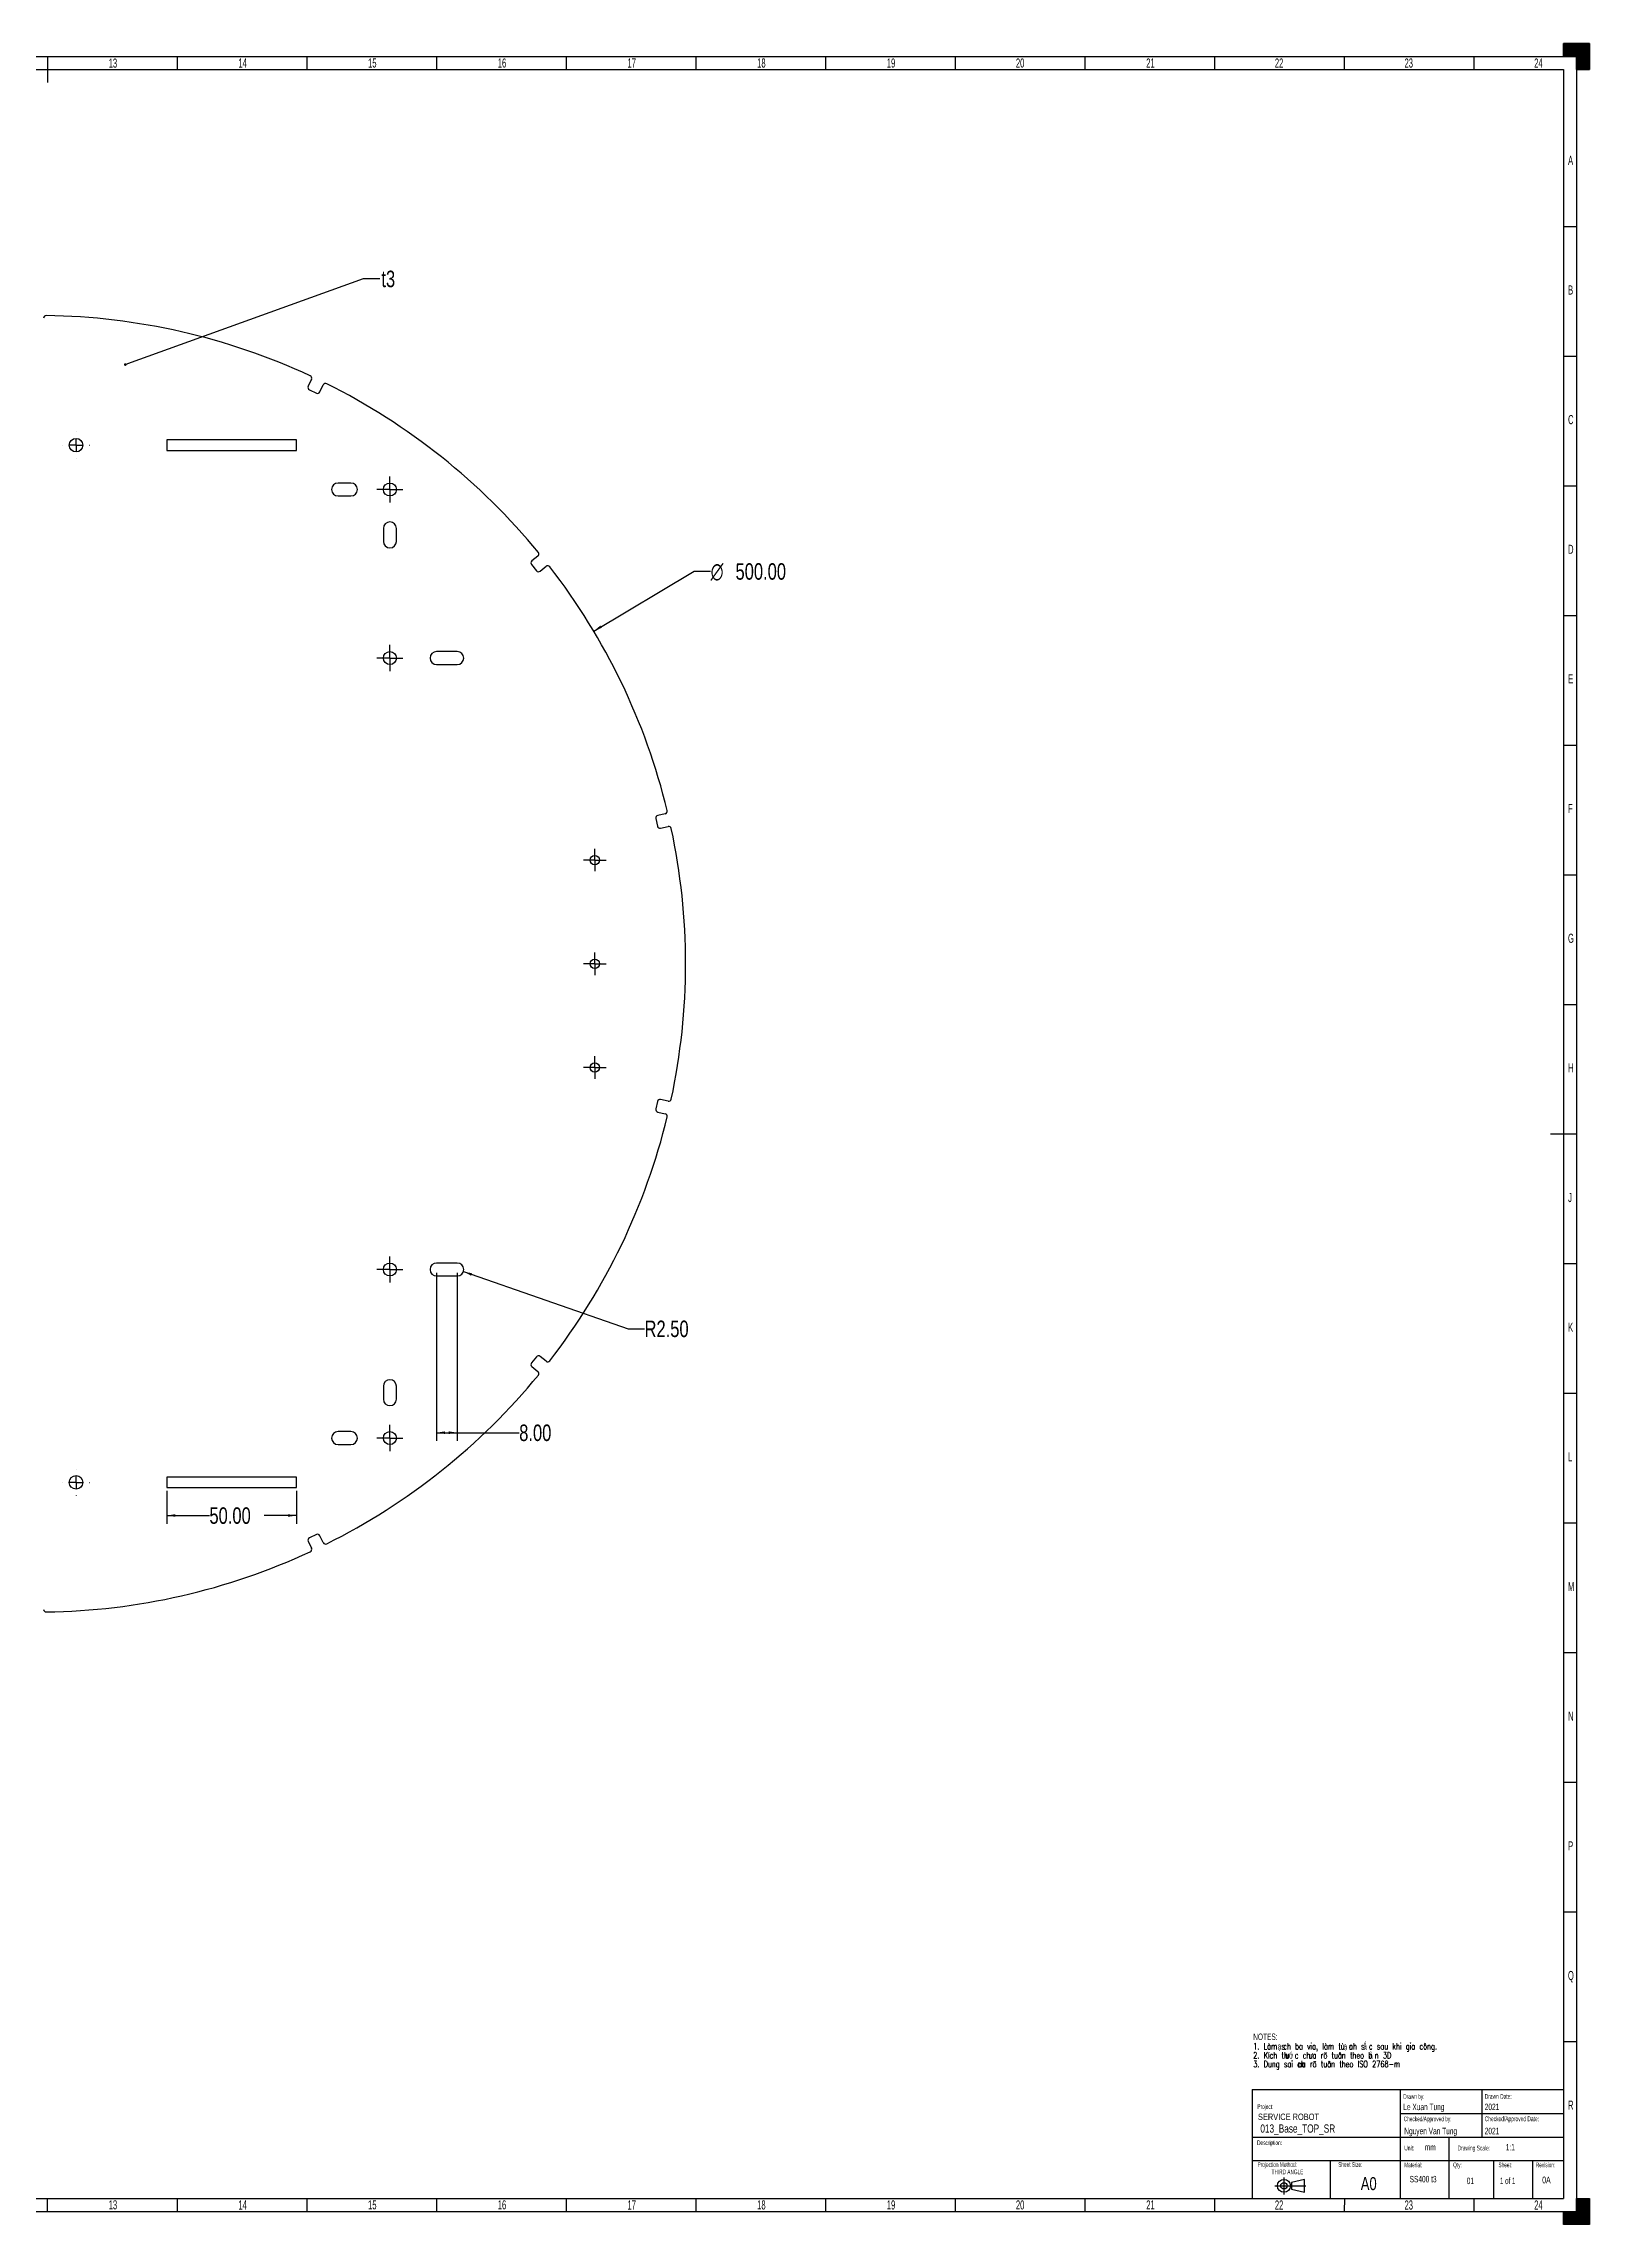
# Model space of a CAD drawing. Extents: x 0 to 1189, y 0 to 841.
# Drawn here: x 593 to 1189, y 0 to 841 of the extents above; entities that cross this region are included whole.
import ezdxf

# ---------------------------------------------------------------- set-up
doc = ezdxf.new("R2010")
doc.units = 0
doc.layers.get('0').update_dxf_attribs({"linetype": 'CONTINUOUS'})
doc.layers.add('BORDER', color=7, linetype='CONTINUOUS')
doc.layers.add('TRIM', color=7, linetype='CONTINUOUS')
doc.styles.add('MtXpl_MS_PGothic', font='txt')
doc.styles.add('SLDTEXTSTYLE0', font='TXT', dxfattribs={"width": 0.75})
doc.styles.add('SLDTEXTSTYLE1', font='TXT', dxfattribs={"width": 0.605})
doc.styles.add('SLDTEXTSTYLE2', font='TXT', dxfattribs={"width": 0.57})
doc.styles.add('SLDTEXTSTYLE3', font='TXT', dxfattribs={"width": 0.605, "bigfont": 'bigfont'})
doc.dimstyles.get("Standard").update_dxf_attribs({"dimtxt": 2.5, "dimasz": 2.5, "dimexe": 1.25, "dimexo": 0.625, "dimtad": 1, "dimcen": 2.5, "dimazin": 3, "dimtfac": 1, "dimtmove": 0, "dimatfit": 3})

# ---------------------------------------------------------------- blocks, each defined once
blk = doc.blocks.new('*U40')
at = {"layer": 'TRIM', "linetype": 'CONTINUOUS'}
for p, q in [((1179, 836), (1179, 841)), ((1189, 841), (1189, 836)), ((1184, 831), (1184, 836)), ((1189, 836), (1189, 831))]:
    blk.add_line(p, q, dxfattribs=at)
at = {"layer": 'TRIM', "linetype": 'CONTINUOUS', "extrusion": (0, 0, -1)}
for points in [[(-1179, 841), (-1189, 836), (-1179, 836)], [(-1179, 841), (-1189, 841), (-1189, 836)], [(-1184, 836), (-1189, 831), (-1184, 831)], [(-1184, 836), (-1189, 836), (-1189, 831)]]:
    blk.add_solid(points, dxfattribs=at)
blk = doc.blocks.new('*U41')
at = {"layer": 'TRIM', "linetype": 'CONTINUOUS'}
for p, q in [((1184, 5), (1184, 10)), ((1189, 10), (1189, 5)), ((1179, 0), (1179, 5)), ((1189, 5), (1189, 0))]:
    blk.add_line(p, q, dxfattribs=at)
at = {"layer": 'TRIM', "linetype": 'CONTINUOUS', "extrusion": (0, 0, -1)}
for points in [[(-1184, 10), (-1189, 5), (-1184, 5)], [(-1184, 10), (-1189, 10), (-1189, 5)], [(-1179, 5), (-1189, 0), (-1179, 0)], [(-1179, 5), (-1189, 5), (-1189, 0)]]:
    blk.add_solid(points, dxfattribs=at)
blk = doc.blocks.new('*U42')
at = {"layer": 'BORDER', "style": 'SLDTEXTSTYLE0', "width": 0.75}
blk.add_text('013_Base_TOP_SR', height=3.175, dxfattribs=at).set_placement((1062.15, 35.38))
blk = doc.blocks.new('*U66')
at = {"layer": 'BORDER', "color": 7, "style": 'SLDTEXTSTYLE1', "width": 0.605}
blk.add_text('14', height=3.5, dxfattribs=at).set_placement((668.15, 5.74))
blk = doc.blocks.new('*U67')
at = {"layer": 'BORDER', "color": 7, "style": 'SLDTEXTSTYLE1', "width": 0.605}
blk.add_text('15', height=3.5, dxfattribs=at).set_placement((718.15, 5.79))
blk = doc.blocks.new('*U68')
at = {"layer": 'BORDER', "color": 7, "style": 'SLDTEXTSTYLE1', "width": 0.605}
blk.add_text('13', height=3.5, dxfattribs=at).set_placement((618.15, 5.79))
blk = doc.blocks.new('*U69')
at = {"layer": 'BORDER', "color": 7, "style": 'SLDTEXTSTYLE1', "width": 0.605}
blk.add_text('16', height=3.5, dxfattribs=at).set_placement((768.15, 5.79))
blk = doc.blocks.new('*U70')
at = {"layer": 'BORDER', "color": 7, "style": 'SLDTEXTSTYLE1', "width": 0.605}
blk.add_text('19', height=3.5, dxfattribs=at).set_placement((918.15, 5.76))
blk = doc.blocks.new('*U71')
at = {"layer": 'BORDER', "color": 7, "style": 'SLDTEXTSTYLE1', "width": 0.605}
blk.add_text('18', height=3.5, dxfattribs=at).set_placement((868.15, 5.76))
blk = doc.blocks.new('*U72')
at = {"layer": 'BORDER', "color": 7, "style": 'SLDTEXTSTYLE1', "width": 0.605}
blk.add_text('17', height=3.5, dxfattribs=at).set_placement((818.16, 5.73))
blk = doc.blocks.new('*U73')
at = {"layer": 'BORDER', "color": 7, "style": 'SLDTEXTSTYLE1', "width": 0.605}
blk.add_text('22', height=3.5, dxfattribs=at).set_placement((1067.74, 5.73))
blk = doc.blocks.new('*U74')
at = {"layer": 'BORDER', "color": 7, "style": 'SLDTEXTSTYLE1', "width": 0.605}
blk.add_text('21', height=3.5, dxfattribs=at).set_placement((1018.15, 5.76))
blk = doc.blocks.new('*U75')
at = {"layer": 'BORDER', "color": 7, "style": 'SLDTEXTSTYLE1', "width": 0.605}
blk.add_text('20', height=3.5, dxfattribs=at).set_placement((967.91, 5.76))
blk = doc.blocks.new('*U76')
at = {"layer": 'BORDER', "color": 7, "style": 'SLDTEXTSTYLE1', "width": 0.605}
blk.add_text('23', height=3.5, dxfattribs=at).set_placement((1117.74, 5.73))
blk = doc.blocks.new('*U77')
at = {"layer": 'BORDER', "color": 7, "style": 'SLDTEXTSTYLE1', "width": 0.605}
blk.add_text('24', height=3.5, dxfattribs=at).set_placement((1167.73, 5.73))
blk = doc.blocks.new('*U83')
at = {"layer": 'BORDER', "color": 7, "style": 'SLDTEXTSTYLE1', "width": 0.605}
blk.add_text('18', height=3.5, dxfattribs=at).set_placement((868.15, 831.77))
blk = doc.blocks.new('*U84')
at = {"layer": 'BORDER', "color": 7, "style": 'SLDTEXTSTYLE1', "width": 0.605}
blk.add_text('24', height=3.5, dxfattribs=at).set_placement((1167.73, 831.77))
blk = doc.blocks.new('*U85')
at = {"layer": 'BORDER', "color": 7, "style": 'SLDTEXTSTYLE1', "width": 0.605}
blk.add_text('23', height=3.5, dxfattribs=at).set_placement((1117.74, 831.77))
blk = doc.blocks.new('*U86')
at = {"layer": 'BORDER', "color": 7, "style": 'SLDTEXTSTYLE1', "width": 0.605}
blk.add_text('20', height=3.5, dxfattribs=at).set_placement((967.91, 831.77))
blk = doc.blocks.new('*U87')
at = {"layer": 'BORDER', "color": 7, "style": 'SLDTEXTSTYLE1', "width": 0.605}
blk.add_text('21', height=3.5, dxfattribs=at).set_placement((1018.15, 831.77))
blk = doc.blocks.new('*U88')
at = {"layer": 'BORDER', "color": 7, "style": 'SLDTEXTSTYLE1', "width": 0.605}
blk.add_text('22', height=3.5, dxfattribs=at).set_placement((1067.74, 831.77))
blk = doc.blocks.new('*U89')
at = {"layer": 'BORDER', "color": 7, "style": 'SLDTEXTSTYLE1', "width": 0.605}
blk.add_text('19', height=3.5, dxfattribs=at).set_placement((918.15, 831.77))
blk = doc.blocks.new('*U102')
at = {"layer": 'BORDER', "color": 7, "style": 'SLDTEXTSTYLE1', "width": 0.605}
blk.add_text('17', height=3.5, dxfattribs=at).set_placement((818.16, 831.77))
blk = doc.blocks.new('*U103')
at = {"layer": 'BORDER', "color": 7, "style": 'SLDTEXTSTYLE1', "width": 0.605}
blk.add_text('16', height=3.5, dxfattribs=at).set_placement((768.15, 831.77))
blk = doc.blocks.new('*U104')
at = {"layer": 'BORDER', "color": 7, "style": 'SLDTEXTSTYLE1', "width": 0.605}
blk.add_text('15', height=3.5, dxfattribs=at).set_placement((718.15, 831.77))
blk = doc.blocks.new('*U105')
at = {"layer": 'BORDER', "color": 7, "style": 'SLDTEXTSTYLE1', "width": 0.605}
blk.add_text('14', height=3.5, dxfattribs=at).set_placement((668.15, 831.77))
blk = doc.blocks.new('*U106')
at = {"layer": 'BORDER', "color": 7, "style": 'SLDTEXTSTYLE1', "width": 0.605}
blk.add_text('13', height=3.5, dxfattribs=at).set_placement((618.15, 831.74))
blk = doc.blocks.new('*U107')
at = {"layer": 'BORDER', "color": 7, "style": 'SLDTEXTSTYLE1', "width": 0.605}
blk.add_text('A', height=3.5, dxfattribs=at).set_placement((1180.78, 794.24))
blk = doc.blocks.new('*U108')
at = {"layer": 'BORDER', "color": 7, "style": 'SLDTEXTSTYLE1', "width": 0.605}
blk.add_text('F', height=3.5, dxfattribs=at).set_placement((1180.79, 544.24))
blk = doc.blocks.new('*U109')
at = {"layer": 'BORDER', "color": 7, "style": 'SLDTEXTSTYLE1', "width": 0.605}
blk.add_text('E', height=3.5, dxfattribs=at).set_placement((1180.82, 594.24))
blk = doc.blocks.new('*U110')
at = {"layer": 'BORDER', "color": 7, "style": 'SLDTEXTSTYLE1', "width": 0.605}
blk.add_text('D', height=3.5, dxfattribs=at).set_placement((1180.79, 644.24))
blk = doc.blocks.new('*U111')
at = {"layer": 'BORDER', "color": 7, "style": 'SLDTEXTSTYLE1', "width": 0.605}
blk.add_text('C', height=3.5, dxfattribs=at).set_placement((1180.78, 694.24))
blk = doc.blocks.new('*U112')
at = {"layer": 'BORDER', "color": 7, "style": 'SLDTEXTSTYLE1', "width": 0.605}
blk.add_text('B', height=3.5, dxfattribs=at).set_placement((1180.81, 744.24))
blk = doc.blocks.new('*U113')
at = {"layer": 'BORDER', "color": 7, "style": 'SLDTEXTSTYLE1', "width": 0.605}
blk.add_text('G', height=3.5, dxfattribs=at).set_placement((1180.76, 494.24))
blk = doc.blocks.new('*U114')
at = {"layer": 'BORDER', "color": 7, "style": 'SLDTEXTSTYLE1', "width": 0.605}
blk.add_text('H', height=3.5, dxfattribs=at).set_placement((1180.8, 444.24))
blk = doc.blocks.new('*U115')
at = {"layer": 'BORDER', "color": 7, "style": 'SLDTEXTSTYLE1', "width": 0.605}
blk.add_text('J', height=3.5, dxfattribs=at).set_placement((1180.83, 394.24))
blk = doc.blocks.new('*U116')
at = {"layer": 'BORDER', "color": 7, "style": 'SLDTEXTSTYLE1', "width": 0.605}
blk.add_text('K', height=3.5, dxfattribs=at).set_placement((1180.8, 344.24))
blk = doc.blocks.new('*U117')
at = {"layer": 'BORDER', "color": 7, "style": 'SLDTEXTSTYLE1', "width": 0.605}
blk.add_text('L', height=3.5, dxfattribs=at).set_placement((1180.8, 294.24))
blk = doc.blocks.new('*U118')
at = {"layer": 'BORDER', "color": 7, "style": 'SLDTEXTSTYLE1', "width": 0.605}
blk.add_text('M', height=3.5, dxfattribs=at).set_placement((1180.75, 244.24))
blk = doc.blocks.new('*U119')
at = {"layer": 'BORDER', "color": 7, "style": 'SLDTEXTSTYLE1', "width": 0.605}
blk.add_text('P', height=3.5, dxfattribs=at).set_placement((1180.81, 144.24))
blk = doc.blocks.new('*U120')
at = {"layer": 'BORDER', "color": 7, "style": 'SLDTEXTSTYLE1', "width": 0.605}
blk.add_text('Q', height=3.5, dxfattribs=at).set_placement((1180.75, 94.24))
blk = doc.blocks.new('*U121')
at = {"layer": 'BORDER', "color": 7, "style": 'SLDTEXTSTYLE1', "width": 0.605}
blk.add_text('R', height=3.5, dxfattribs=at).set_placement((1180.78, 44.24))
blk = doc.blocks.new('*U122')
at = {"layer": 'BORDER', "color": 7, "style": 'SLDTEXTSTYLE1', "width": 0.605}
blk.add_text('N', height=3.5, dxfattribs=at).set_placement((1180.8, 194.24))
blk = doc.blocks.new('*U123')
at = {"layer": 'BORDER', "style": 'SLDTEXTSTYLE1', "width": 0.605}
blk.add_text('Sheet:', height=1.8, dxfattribs=at).set_placement((1153.95, 22.04))
blk = doc.blocks.new('*U124')
at = {"layer": 'BORDER', "style": 'SLDTEXTSTYLE1', "width": 0.605}
blk.add_text('Revision:', height=1.8, dxfattribs=at).set_placement((1168.36, 22.04))
blk = doc.blocks.new('*U125')
at = {"layer": 'BORDER', "style": 'SLDTEXTSTYLE1', "width": 0.605}
blk.add_text('Material:', height=1.8, dxfattribs=at).set_placement((1117.61, 22.04))
blk = doc.blocks.new('*U126')
at = {"layer": 'BORDER', "style": 'SLDTEXTSTYLE2', "width": 0.57}
blk.add_text('1 of 1', height=2.5, dxfattribs=at).set_placement((1154.54, 15.53))
blk = doc.blocks.new('*U127')
at = {"layer": 'BORDER', "style": 'SLDTEXTSTYLE1', "width": 0.605}
blk.add_text('Checked/Approved by:', height=1.8, dxfattribs=at).set_placement((1117.44, 39.78))
blk = doc.blocks.new('*U128')
at = {"layer": 'BORDER', "color": 0, "style": 'SLDTEXTSTYLE1', "width": 0.605}
blk.add_text('Projection Method:', height=1.8, dxfattribs=at).set_placement((0, 0.52))
blk = doc.blocks.new('*U129')
at = {"layer": 'BORDER', "color": 0, "style": 'SLDTEXTSTYLE1', "width": 0.605}
blk.add_text('THIRD ANGLE', height=1.8, dxfattribs=at).set_placement((5.4, -2.28))
blk = doc.blocks.new('SW_NOTE_0')
for name in ['*U128', '*U129']:
    blk.add_blockref(name, (0, 0))
blk = doc.blocks.new('*U130')
at = {"layer": 'BORDER', "style": 'SLDTEXTSTYLE1', "width": 0.605}
blk.add_text('Sheet Size:', height=1.8, dxfattribs=at).set_placement((1092.18, 22.19))
blk = doc.blocks.new('*U131')
at = {"layer": 'BORDER', "style": 'SLDTEXTSTYLE0', "width": 0.75}
blk.add_text('A0', height=5, dxfattribs=at).set_placement((1100.87, 13.23))
blk = doc.blocks.new('*U132')
at = {"layer": 'BORDER', "style": 'SLDTEXTSTYLE1', "width": 0.605}
blk.add_text('Drawn by:', height=1.8, dxfattribs=at).set_placement((1117.25, 48.42))
blk = doc.blocks.new('*U133')
at = {"layer": 'BORDER', "style": 'SLDTEXTSTYLE1', "width": 0.605}
blk.add_text('Drawn Date:', height=1.8521, dxfattribs=at).set_placement((1148.65, 48.43))
blk = doc.blocks.new('*U134')
at = {"layer": 'BORDER', "style": 'SLDTEXTSTYLE1', "width": 0.605}
blk.add_text('Checked/Approved Date:', height=1.8521, dxfattribs=at).set_placement((1148.65, 39.79))
blk = doc.blocks.new('*U135')
at = {"layer": 'BORDER', "style": 'SLDTEXTSTYLE1', "width": 0.605}
blk.add_text('Drawing Scale:', height=1.8521, dxfattribs=at).set_placement((1138.17, 28.52))
blk = doc.blocks.new('*U136')
at = {"layer": 'BORDER', "style": 'SLDTEXTSTYLE1', "width": 0.605}
blk.add_text('Le Xuan Tung', height=2.5, dxfattribs=at).set_placement((1117.25, 44.06))
blk = doc.blocks.new('*U137')
at = {"layer": 'BORDER', "style": 'SLDTEXTSTYLE1', "width": 0.605}
blk.add_text('2021', height=2.5, dxfattribs=at).set_placement((1148.65, 44.06))
blk = doc.blocks.new('*U138')
at = {"layer": 'BORDER', "style": 'SLDTEXTSTYLE1', "width": 0.605}
blk.add_text('Nguyen Van Tung', height=2.5, dxfattribs=at).set_placement((1117.63, 34.75))
blk = doc.blocks.new('*U139')
at = {"layer": 'BORDER', "style": 'SLDTEXTSTYLE1', "width": 0.605}
blk.add_text('2021', height=2.5, dxfattribs=at).set_placement((1148.65, 34.75))
blk = doc.blocks.new('*U140')
at = {"layer": 'BORDER', "style": 'SLDTEXTSTYLE1', "width": 0.605}
blk.add_text('0A', height=2.646, dxfattribs=at).set_placement((1170.81, 15.8))
blk = doc.blocks.new('*U141')
at = {"layer": 'BORDER', "style": 'SLDTEXTSTYLE1', "width": 0.605}
blk.add_text('1:1', height=2.5, dxfattribs=at).set_placement((1156.78, 28.5))
blk = doc.blocks.new('*U142')
at = {"layer": 'BORDER', "style": 'SLDTEXTSTYLE1', "width": 0.605}
blk.add_text('Qty:', height=1.8, dxfattribs=at).set_placement((1136.48, 22.04))
blk = doc.blocks.new('*U143')
at = {"layer": 'BORDER', "style": 'SLDTEXTSTYLE1', "width": 0.605}
blk.add_text('01', height=2.5, dxfattribs=at).set_placement((1141.73, 15.53))
blk = doc.blocks.new('*U144')
at = {"layer": 'BORDER', "style": 'SLDTEXTSTYLE1', "width": 0.605}
blk.add_text('SS400 t3', height=2.5, dxfattribs=at).set_placement((1119.7, 16.2))
blk = doc.blocks.new('*U145')
at = {"layer": 'BORDER', "style": 'SLDTEXTSTYLE1', "width": 0.605}
blk.add_text('mm', height=2.5, dxfattribs=at).set_placement((1125.57, 28.5))
blk = doc.blocks.new('*U146')
at = {"layer": 'BORDER', "style": 'SLDTEXTSTYLE1', "width": 0.605}
blk.add_text('Unit:', height=1.852, dxfattribs=at).set_placement((1117.65, 28.52))
blk = doc.blocks.new('*U147')
at = {"layer": 'BORDER', "style": 'SLDTEXTSTYLE1', "width": 0.605}
blk.add_text('Description:', height=1.8, dxfattribs=at).set_placement((1060.9, 30.58))
blk = doc.blocks.new('*U148')
at = {"layer": 'BORDER', "style": 'SLDTEXTSTYLE0', "width": 0.75}
blk.add_text('SERVICE ROBOT', height=2.5, dxfattribs=at).set_placement((1061.23, 40.23))
blk = doc.blocks.new('*U149')
at = {"layer": 'BORDER', "style": 'SLDTEXTSTYLE1', "width": 0.605}
blk.add_text('Project:', height=1.8, dxfattribs=at).set_placement((1061.01, 44.53))
blk = doc.blocks.new('*U150')
at = {"layer": 'BORDER', "color": 0, "style": 'SLDTEXTSTYLE1', "width": 0.605}
blk.add_text('NOTES:', height=2.5, dxfattribs=at).set_placement((0, 0.72))
blk = doc.blocks.new('*U151')
at = {"layer": 'BORDER', "color": 0, "width": 0.605}
for s, style, p in [('ắ', 'MtXpl_MS_PGothic', (42.41, -2.94)), ('1. Làm s', 'SLDTEXTSTYLE3', (0, -2.94)), ('ạ', 'MtXpl_MS_PGothic', (9.38, -2.94)), ('ch ba via, làm tù c', 'SLDTEXTSTYLE3', (11.58, -2.94)), ('ạ', 'MtXpl_MS_PGothic', (34.77, -2.94)), ('nh s', 'SLDTEXTSTYLE3', (36.97, -2.94)), ('c sau khi gia công.', 'SLDTEXTSTYLE3', (44.61, -2.94))]:
    blk.add_text(s, height=2.5, dxfattribs=dict(at, style=style)).set_placement(p)
blk = doc.blocks.new('*U152')
at = {"layer": 'BORDER', "color": 0, "width": 0.605}
for s, style, p in [('2. Kích th', 'SLDTEXTSTYLE3', (0, -6.44)), ('ư', 'SLDTEXTSTYLE3', (12.4, -6.44)), ('ớ', 'MtXpl_MS_PGothic', (13.82, -6.44)), ('c ch', 'SLDTEXTSTYLE3', (16.02, -6.44)), ('ư', 'SLDTEXTSTYLE3', (21.46, -6.44)), ('a rõ tuân theo b', 'SLDTEXTSTYLE3', (22.88, -6.44)), ('ả', 'MtXpl_MS_PGothic', (44.66, -6.44)), ('n 3D', 'SLDTEXTSTYLE3', (46.86, -6.44))]:
    blk.add_text(s, height=2.5, dxfattribs=dict(at, style=style)).set_placement(p)
blk = doc.blocks.new('*U153')
at = {"layer": 'BORDER', "color": 0, "style": 'SLDTEXTSTYLE3', "width": 0.605}
for s, p in [('3. Dung sai ch', (0, -9.79)), ('ư', (17.34, -9.79)), ('a rõ tuân theo ISO 2768-m', (18.76, -9.79))]:
    blk.add_text(s, height=2.5, dxfattribs=at).set_placement(p)
blk = doc.blocks.new('SW_NOTE_0_1')
for name in ['*U150', '*U151', '*U152', '*U153']:
    blk.add_blockref(name, (0, 0))
blk = doc.blocks.new('*U154')
at = {"layer": 'BORDER', "style": 'SLDTEXTSTYLE0', "width": 0.75}
blk.add_text('∅', height=6.35, dxfattribs=at).set_placement((850.22, 634.26))
blk = doc.blocks.new('*U155')
at = {"layer": 'BORDER', "style": 'SLDTEXTSTYLE0', "width": 0.75}
blk.add_text('500.00', height=6.35, dxfattribs=at).set_placement((859.8, 634.26))
blk = doc.blocks.new('_D')
at = {"layer": 'BORDER'}
for p, q in [((805.13, 614.43), (843.87, 637.59)), ((843.87, 637.59), (850.22, 637.59))]:
    blk.add_line(p, q, dxfattribs=at)
blk.add_solid([(805.13, 614.43), (808.22, 615.69), (807.7, 616.56)], dxfattribs=at)
for name in ['*U154', '*U155']:
    blk.add_blockref(name, (0, 0))
blk = doc.blocks.new('*U162')
at = {"layer": 'BORDER', "style": 'SLDTEXTSTYLE0', "width": 0.75}
blk.add_text('50.00', height=6.35, dxfattribs=at).set_placement((656.97, 270.17))
blk = doc.blocks.new('_D_5')
at = {"layer": 'BORDER'}
for p, q in [((640.55, 282.87), (640.55, 270.2)), ((690.55, 282.87), (690.55, 270.2)), ((640.55, 273.37), (656.97, 273.37)), ((690.55, 273.37), (678.08, 273.37))]:
    blk.add_line(p, q, dxfattribs=at)
for points in [[(640.55, 273.37), (643.85, 272.87), (643.85, 273.88)], [(690.55, 273.37), (687.25, 273.88), (687.25, 272.87)]]:
    blk.add_solid(points, dxfattribs=at)
blk.add_blockref('*U162', (0, 0))
blk = doc.blocks.new('*U163')
at = {"layer": 'BORDER', "style": 'SLDTEXTSTYLE0', "width": 0.75}
blk.add_text('8.00', height=6.35, dxfattribs=at).set_placement((776.41, 302.1))
blk = doc.blocks.new('_D_6')
at = {"layer": 'BORDER'}
for p, q in [((744.55, 366.97), (744.55, 302.14)), ((752.55, 366.97), (752.55, 302.14)), ((744.55, 305.31), (752.55, 305.31)), ((752.55, 305.31), (776.41, 305.31))]:
    blk.add_line(p, q, dxfattribs=at)
for points in [[(744.55, 305.31), (747.85, 304.8), (747.85, 305.82)], [(752.55, 305.31), (749.25, 305.82), (749.25, 304.8)]]:
    blk.add_solid(points, dxfattribs=at)
blk.add_blockref('*U163', (0, 0))
blk = doc.blocks.new('*U164')
at = {"layer": 'BORDER', "style": 'SLDTEXTSTYLE0', "width": 0.75}
blk.add_text('R2.50', height=6.35, dxfattribs=at).set_placement((824.73, 342.19))
blk = doc.blocks.new('_D_7')
at = {"layer": 'BORDER'}
for p, q in [((754.91, 367.42), (818.38, 345.4)), ((818.38, 345.4), (824.73, 345.4))]:
    blk.add_line(p, q, dxfattribs=at)
blk.add_solid([(754.91, 367.42), (757.87, 365.86), (758.2, 366.82)], dxfattribs=at)
blk.add_blockref('*U164', (0, 0))
blk = doc.blocks.new('*U166')
at = {"layer": 'BORDER', "style": 'SLDTEXTSTYLE0', "width": 0.75}
blk.add_text('t3', height=6.35, dxfattribs=at).set_placement((723.27, 747.09))
blk = doc.blocks.new('_DOT')
at = {"color": 0, "linetype": 'BYBLOCK'}
blk.add_line((-0.5, 0), (-1, 0), dxfattribs=at)
at = {"color": 0, "linetype": 'BYBLOCK', "const_width": 0.5}
blk.add_lwpolyline([(-0.25, 0, 1), (0.25, 0, 1)], format="xyb", close=True, dxfattribs=at)
blk = doc.blocks.new('*U167')
at = {"layer": 'BORDER'}
blk.add_lwpolyline([(625.49, 717.58), (716.37, 750.38), (722.72, 750.38)], dxfattribs=at)
at = {"layer": 'BORDER', "xscale": 1.016, "yscale": 1.016, "zscale": 1.016, "rotation": 199.8471465021786}
blk.add_blockref('_DOT', (624.53, 717.23), dxfattribs=at)
blk = doc.blocks.new('SW_CENTERMARKSYMBOL_5')
at = {"layer": 'BORDER', "color": 0}
for p, q in [((-5.08, 0), (-5.14, 0)), ((0, 0), (-2.54, 0)), ((0, 5.08), (0, 5.14)), ((0, 0), (0, 2.54)), ((0, 0), (0, -2.54)), ((0, 0), (2.54, 0)), ((5.08, 0), (5.14, 0)), ((0, -5.08), (0, -5.14))]:
    blk.add_line(p, q, dxfattribs=at)
blk = doc.blocks.new('SW_CENTERMARKSYMBOL_6')
at = {"layer": 'BORDER', "color": 0}
for p, q in [((-5.08, 0), (-5.14, 0)), ((0, 0), (-2.54, 0)), ((0, 5.08), (0, 5.14)), ((0, 0), (0, 2.54)), ((0, 0), (0, -2.54)), ((0, 0), (2.54, 0)), ((5.08, 0), (5.14, 0)), ((0, -5.08), (0, -5.14))]:
    blk.add_line(p, q, dxfattribs=at)
blk = doc.blocks.new('SW_CENTERMARKSYMBOL_9')
at = {"layer": 'BORDER', "color": 0}
for p, q in [((-2.54, 0), (-5.04, 0)), ((0, 0), (-2.54, 0)), ((0, 2.54), (0, 5.04)), ((0, 0), (0, 2.54)), ((0, 0), (0, -2.54)), ((0, 0), (2.54, 0)), ((2.54, 0), (5.04, 0)), ((0, -2.54), (0, -5.04))]:
    blk.add_line(p, q, dxfattribs=at)
blk = doc.blocks.new('SW_CENTERMARKSYMBOL_11')
at = {"layer": 'BORDER', "color": 0}
for p, q in [((-2.54, 0), (-5.04, 0)), ((0, 0), (-2.54, 0)), ((0, 2.54), (0, 5.04)), ((0, 0), (0, 2.54)), ((0, 0), (0, -2.54)), ((0, 0), (2.54, 0)), ((2.54, 0), (5.04, 0)), ((0, -2.54), (0, -5.04))]:
    blk.add_line(p, q, dxfattribs=at)
blk = doc.blocks.new('SW_CENTERMARKSYMBOL_13')
at = {"layer": 'BORDER', "color": 0}
for p, q in [((-2.54, 0), (-5.04, 0)), ((0, 0), (-2.54, 0)), ((0, 2.54), (0, 5.04)), ((0, 0), (0, 2.54)), ((0, 0), (0, -2.54)), ((0, 0), (2.54, 0)), ((2.54, 0), (5.04, 0)), ((0, -2.54), (0, -5.04))]:
    blk.add_line(p, q, dxfattribs=at)
blk = doc.blocks.new('SW_CENTERMARKSYMBOL_14')
at = {"layer": 'BORDER', "color": 0}
for p, q in [((-2.54, 0), (-5.04, 0)), ((0, 0), (-2.54, 0)), ((0, 2.54), (0, 5.04)), ((0, 0), (0, 2.54)), ((0, 0), (0, -2.54)), ((0, 0), (2.54, 0)), ((2.54, 0), (5.04, 0)), ((0, -2.54), (0, -5.04))]:
    blk.add_line(p, q, dxfattribs=at)
blk = doc.blocks.new('SW_CENTERMARKSYMBOL_16')
at = {"layer": 'BORDER', "color": 0}
for p, q in [((-2.54, 0), (-4.34, 0)), ((0, 0), (-2.54, 0)), ((0, 2.54), (0, 4.34)), ((0, 0), (0, 2.54)), ((0, 0), (0, -2.54)), ((0, 0), (2.54, 0)), ((2.54, 0), (4.34, 0)), ((0, -2.54), (0, -4.34))]:
    blk.add_line(p, q, dxfattribs=at)
blk = doc.blocks.new('SW_CENTERMARKSYMBOL_17')
at = {"layer": 'BORDER', "color": 0}
for p, q in [((-2.54, 0), (-4.34, 0)), ((0, 0), (-2.54, 0)), ((0, 2.54), (0, 4.34)), ((0, 0), (0, 2.54)), ((0, 0), (0, -2.54)), ((0, 0), (2.54, 0)), ((2.54, 0), (4.34, 0)), ((0, -2.54), (0, -4.34))]:
    blk.add_line(p, q, dxfattribs=at)
blk = doc.blocks.new('SW_CENTERMARKSYMBOL_18')
at = {"layer": 'BORDER', "color": 0}
for p, q in [((-2.54, 0), (-4.34, 0)), ((0, 0), (-2.54, 0)), ((0, 2.54), (0, 4.34)), ((0, 0), (0, 2.54)), ((0, 0), (0, -2.54)), ((0, 0), (2.54, 0)), ((2.54, 0), (4.34, 0)), ((0, -2.54), (0, -4.34))]:
    blk.add_line(p, q, dxfattribs=at)

msp = doc.modelspace()

# ---------------------------------------------------------------- linework, layer by layer
at = {"color": 7, "linetype": 'CONTINUOUS'}
for p, q in [((696.325, 711.548), (695.034, 708.868)), ((695.502, 707.533), (698.204, 706.231)), ((699.539, 706.698), (700.83, 709.379)), ((690.551, 688.144), (640.551, 688.144)), ((640.551, 688.144), (640.551, 684.144)), ((640.551, 684.144), (690.551, 684.144)), ((690.551, 684.144), (690.551, 688.144)), ((711.551, 671.544), (706.551, 671.544)), ((706.551, 666.544), (711.551, 666.544)), ((724.051, 654.044), (724.051, 649.044)), ((729.051, 649.044), (729.051, 654.044)), ((781.165, 640.072), (783.035, 637.727)), ((783.65, 643.333), (781.323, 641.478)), ((784.441, 637.568), (786.767, 639.424)), ((752.551, 606.544), (744.551, 606.544)), ((744.551, 601.544), (752.551, 601.544)), ((829.075, 542.124), (829.743, 539.2)), ((832.728, 543.984), (829.827, 543.322)), ((830.94, 538.447), (833.841, 539.109)), ((829.743, 433.089), (829.075, 430.164)), ((829.827, 428.967), (832.728, 428.305)), ((833.841, 433.18), (830.94, 433.842)), ((752.551, 370.744), (744.551, 370.744)), ((744.551, 365.744), (752.551, 365.744)), ((783.035, 334.562), (781.165, 332.217)), ((781.323, 330.811), (783.65, 328.956)), ((786.767, 332.865), (784.441, 334.721)), ((724.051, 323.244), (724.051, 318.244)), ((729.051, 318.244), (729.051, 323.244)), ((711.551, 305.744), (706.551, 305.744)), ((706.551, 300.744), (711.551, 300.744)), ((690.551, 288.144), (640.551, 288.144)), ((640.551, 288.144), (640.551, 284.144)), ((690.551, 284.144), (690.551, 288.144)), ((640.551, 284.144), (690.551, 284.144)), ((695.034, 263.421), (696.325, 260.741)), ((698.204, 266.058), (695.502, 264.756)), ((700.83, 262.91), (699.539, 265.591))]:
    msp.add_line(p, q, dxfattribs=at)
for centre, radius in [((605.551, 686.144), 2.6), ((726.551, 669.044), 2.5), ((726.551, 604.044), 2.5), ((805.551, 526.144), 1.8), ((805.551, 486.144), 1.8), ((805.551, 446.144), 1.8), ((726.551, 368.244), 2.5), ((726.551, 303.244), 2.5), ((605.551, 286.144), 2.6)]:
    msp.add_circle(centre, radius, dxfattribs=at)
for centre, radius, start, end in [((594.051, 735.12), 1, 89.194611, 180), ((590.551, 486.144), 250, 65.091103, 89.194611), ((695.935, 708.434), 1, 154.285714, 244.285714), ((695.424, 711.982), 1, 334.285714, 65.091103), ((698.638, 707.132), 1, 244.285714, 334.285714), ((701.731, 708.945), 1, 63.480325, 154.285714), ((590.551, 486.144), 250, 39.376817, 63.480325), ((706.551, 669.044), 2.5, 90, 270), ((711.551, 669.044), 2.5, 270, 90), ((726.551, 654.044), 2.5, 0, 180), ((726.551, 649.044), 2.5, 180, 0), ((781.947, 640.696), 1, 128.571429, 218.571429), ((783.026, 644.114), 1, 308.571429, 39.376817), ((787.39, 638.642), 1, 37.76604, 128.571429), ((590.551, 486.144), 250, 13.662532, 37.76604), ((783.817, 638.35), 1, 218.571429, 308.571429), ((744.551, 604.044), 2.5, 90, 270), ((752.551, 604.044), 2.5, 270, 90), ((830.05, 542.347), 1, 102.857143, 192.857143), ((830.718, 539.422), 1, 192.857143, 282.857143), ((832.506, 544.959), 1, 282.857143, 13.662532), ((834.063, 538.134), 1, 12.051754, 102.857143), ((590.551, 486.144), 250, 347.948246, 12.051754), ((830.05, 429.942), 1, 167.142857, 257.142857), ((830.718, 432.867), 1, 77.142857, 167.142857), ((834.063, 434.154), 1, 257.142857, 347.948246), ((590.551, 486.144), 250, 322.23396, 346.337468), ((832.506, 427.33), 1, 346.337468, 77.142857), ((744.551, 368.244), 2.5, 90, 270), ((752.551, 368.244), 2.5, 270, 90), ((781.947, 331.593), 1, 141.428571, 231.428571), ((783.817, 333.939), 1, 51.428571, 141.428571), ((783.026, 328.174), 1, 320.623183, 51.428571), ((787.39, 333.647), 1, 231.428571, 322.23396), ((590.551, 486.144), 250, 296.519675, 320.623183), ((726.551, 323.244), 2.5, 0, 180), ((726.551, 318.244), 2.5, 180, 0), ((706.551, 303.244), 2.5, 90, 270), ((711.551, 303.244), 2.5, 270, 90), ((695.935, 263.855), 1, 115.714286, 205.714286), ((695.424, 260.307), 1, 294.908897, 25.714286), ((698.638, 265.157), 1, 25.714286, 115.714286), ((701.731, 263.344), 1, 205.714286, 296.519675), ((590.551, 486.144), 250, 270.805389, 294.908897), ((594.051, 237.169), 1, 180, 270.805389)]:
    msp.add_arc(centre, radius, start, end, dxfattribs=at)
at = {"layer": 'BORDER'}
for p, q in [((15, 836), (1184, 836)), ((594.5, 836), (594.5, 826)), ((644.5, 836), (644.5, 831)), ((694.5, 836), (694.5, 831)), ((744.5, 836), (744.5, 831)), ((794.5, 836), (794.5, 831)), ((844.5, 836), (844.5, 831)), ((894.5, 836), (894.5, 831)), ((944.5, 836), (944.5, 831)), ((994.5, 836), (994.5, 831)), ((1044.5, 836), (1044.5, 831)), ((1094.5, 836), (1094.5, 831)), ((1144.5, 836), (1144.5, 831)), ((1184, 836), (1184, 5)), ((20, 831), (1179, 831)), ((1179, 831), (1179, 10)), ((1179, 770.5), (1184, 770.5)), ((1179, 720.5), (1184, 720.5)), ((1179, 670.5), (1184, 670.5)), ((1179, 620.5), (1184, 620.5)), ((1179, 570.5), (1184, 570.5)), ((1179, 520.5), (1184, 520.5)), ((1179, 470.5), (1184, 470.5)), ((1184, 420.5), (1174, 420.5)), ((1179, 370.5), (1184, 370.5)), ((1179, 320.5), (1184, 320.5)), ((1179, 270.5), (1184, 270.5)), ((1179, 220.5), (1184, 220.5)), ((1179, 170.5), (1184, 170.5)), ((1179, 120.5), (1184, 120.5)), ((1179, 70.5), (1184, 70.5)), ((1059.036, 52), (1179.036, 52)), ((1116.054, 52), (1116.054, 10)), ((1147.57, 52), (1147.57, 33.57)), ((1179, 42.57), (1116.054, 42.57)), ((1116.054, 33.57), (1059.036, 33.57)), ((1179.086, 33.57), (1116.054, 33.57)), ((1089.036, 24.57), (1059, 24.57)), ((1071.256, 18.043), (1071.256, 11.589)), ((1116.054, 24.57), (1089.036, 24.57)), ((1089.036, 24.57), (1089.036, 10)), ((20, 10), (1179, 10)), ((594.5, 5), (594.5, 10)), ((644.5, 10), (644.5, 5)), ((694.5, 10), (694.5, 5)), ((744.5, 10), (744.5, 5)), ((794.5, 10), (794.5, 5)), ((844.5, 10), (844.5, 5)), ((894.5, 10), (894.5, 5)), ((944.5, 10), (944.5, 5)), ((994.5, 10), (994.5, 5)), ((1044.5, 10), (1044.5, 5)), ((1067.715, 14.866), (1079.728, 14.866)), ((1094.538, 10), (1094.475, 5)), ((1144.5, 10), (1144.5, 5)), ((15, 5), (1184, 5))]:
    msp.add_line(p, q, dxfattribs=at)
at = {"layer": 'BORDER', "linetype": 'CONTINUOUS'}
for p, q in [((1059.036, 52), (1059.036, 10)), ((1134.981, 10), (1134.981, 33.57)), ((1079.156, 17.366), (1074.156, 16.116)), ((1079.156, 12.366), (1079.156, 17.366)), ((1179, 24.57), (1116.054, 24.57)), ((1152.2, 10), (1152.2, 24.57)), ((1167.2, 10), (1167.2, 24.57)), ((1074.156, 16.116), (1074.156, 13.616)), ((1074.156, 13.616), (1079.156, 12.366))]:
    msp.add_line(p, q, dxfattribs=at)
for radius in [2.5, 1.25]:
    msp.add_circle((1071.256, 14.866), radius, dxfattribs=at)
at = {"layer": 'TRIM'}
for p, q in [((1179, 841), (1179, 836)), ((1189, 841), (1179, 841)), ((1189, 831), (1189, 841)), ((1179, 836), (1184, 836)), ((1184, 836), (1184, 831)), ((1184, 831), (1189, 831)), ((1184, 5), (1184, 10)), ((1184, 10), (1189, 10)), ((1189, 10), (1189, 0)), ((1179, 0), (1179, 5)), ((1179, 5), (1184, 5)), ((1189, 0), (1179, 0))]:
    msp.add_line(p, q, dxfattribs=at)

# ---------------------------------------------------------------- block references
for name in ['*U106', '*U105', '*U104', '*U103', '*U102', '*U83', '*U89', '*U86', '*U87', '*U88', '*U85', '*U84', '*U107', '*U167', '*U166', '*U112', '*U111', '*U110', '*U109', '*U108', '*U113', '*U114', '*U115', '*U116', '*U117', '*U118', '*U122', '*U119', '*U120', '*U149', '*U148', '*U132', '*U136', '*U137', '*U133', '*U121', '*U42', '*U127', '*U138', '*U134', '*U139', '*U147', '*U146', '*U145', '*U135', '*U141', '*U130', '*U131', '*U125', '*U144', '*U142', '*U143', '*U123', '*U126', '*U124', '*U140', '*U68', '*U66', '*U67', '*U69', '*U72', '*U71', '*U70', '*U75', '*U74', '*U73', '*U76', '*U77']:
    msp.add_blockref(name, (0, 0))
at = {"layer": 'BORDER'}
for name, p in [('SW_CENTERMARKSYMBOL_6', (605.551, 686.144)), ('SW_CENTERMARKSYMBOL_9', (726.551, 669.044)), ('SW_CENTERMARKSYMBOL_13', (726.551, 604.044)), ('SW_CENTERMARKSYMBOL_17', (805.551, 526.144)), ('SW_CENTERMARKSYMBOL_16', (805.551, 486.144)), ('SW_CENTERMARKSYMBOL_18', (805.551, 446.144)), ('SW_CENTERMARKSYMBOL_14', (726.551, 368.244)), ('SW_CENTERMARKSYMBOL_11', (726.551, 303.244)), ('SW_CENTERMARKSYMBOL_5', (605.551, 286.144)), ('SW_NOTE_0_1', (1059.39, 70.381)), ('SW_NOTE_0', (1061.071, 21.626))]:
    msp.add_blockref(name, p, dxfattribs=at)
at = {"layer": 'TRIM', "linetype": 'CONTINUOUS'}
for name in ['*U40', '*U41']:
    msp.add_blockref(name, (0, 0), dxfattribs=at)

# ---------------------------------------------------------------- dimensions: what is measured, and where the dimension line sits
at = {"layer": 'BORDER'}
dim = msp.add_diameter_dim_2p(p1=(375.975, 357.859), p2=(805.128, 614.429), dimstyle='Standard', dxfattribs=at)
dim.commit()
dim.dimension.update_dxf_attribs({"geometry": '_D', "text_midpoint": (867.908, 637.589), "dimtype": 131})
for base, p1, p2, picture, middle in [((752.551, 305.311), (744.551, 368.244), (752.551, 368.244), '_D_6', (784.621, 305.311)), ((690.551, 273.375), (640.551, 284.144), (690.551, 284.144), '_D_5', (667.522, 273.375))]:
    dim = msp.add_linear_dim(base=base, p1=p1, p2=p2, dimstyle='Standard', dxfattribs=at)
    dim.commit()
    dim.dimension.update_dxf_attribs({"geometry": picture, "text_midpoint": middle, "dimtype": 128})
dim = msp.add_radius_dim(center=(752.551, 368.244), mpoint=(754.913, 367.425), dimstyle='Standard', dxfattribs=at)
dim.commit()
dim.dimension.update_dxf_attribs({"geometry": '_D_7', "text_midpoint": (835.512, 345.402), "dimtype": 132})

doc.saveas('drawing.dxf')
